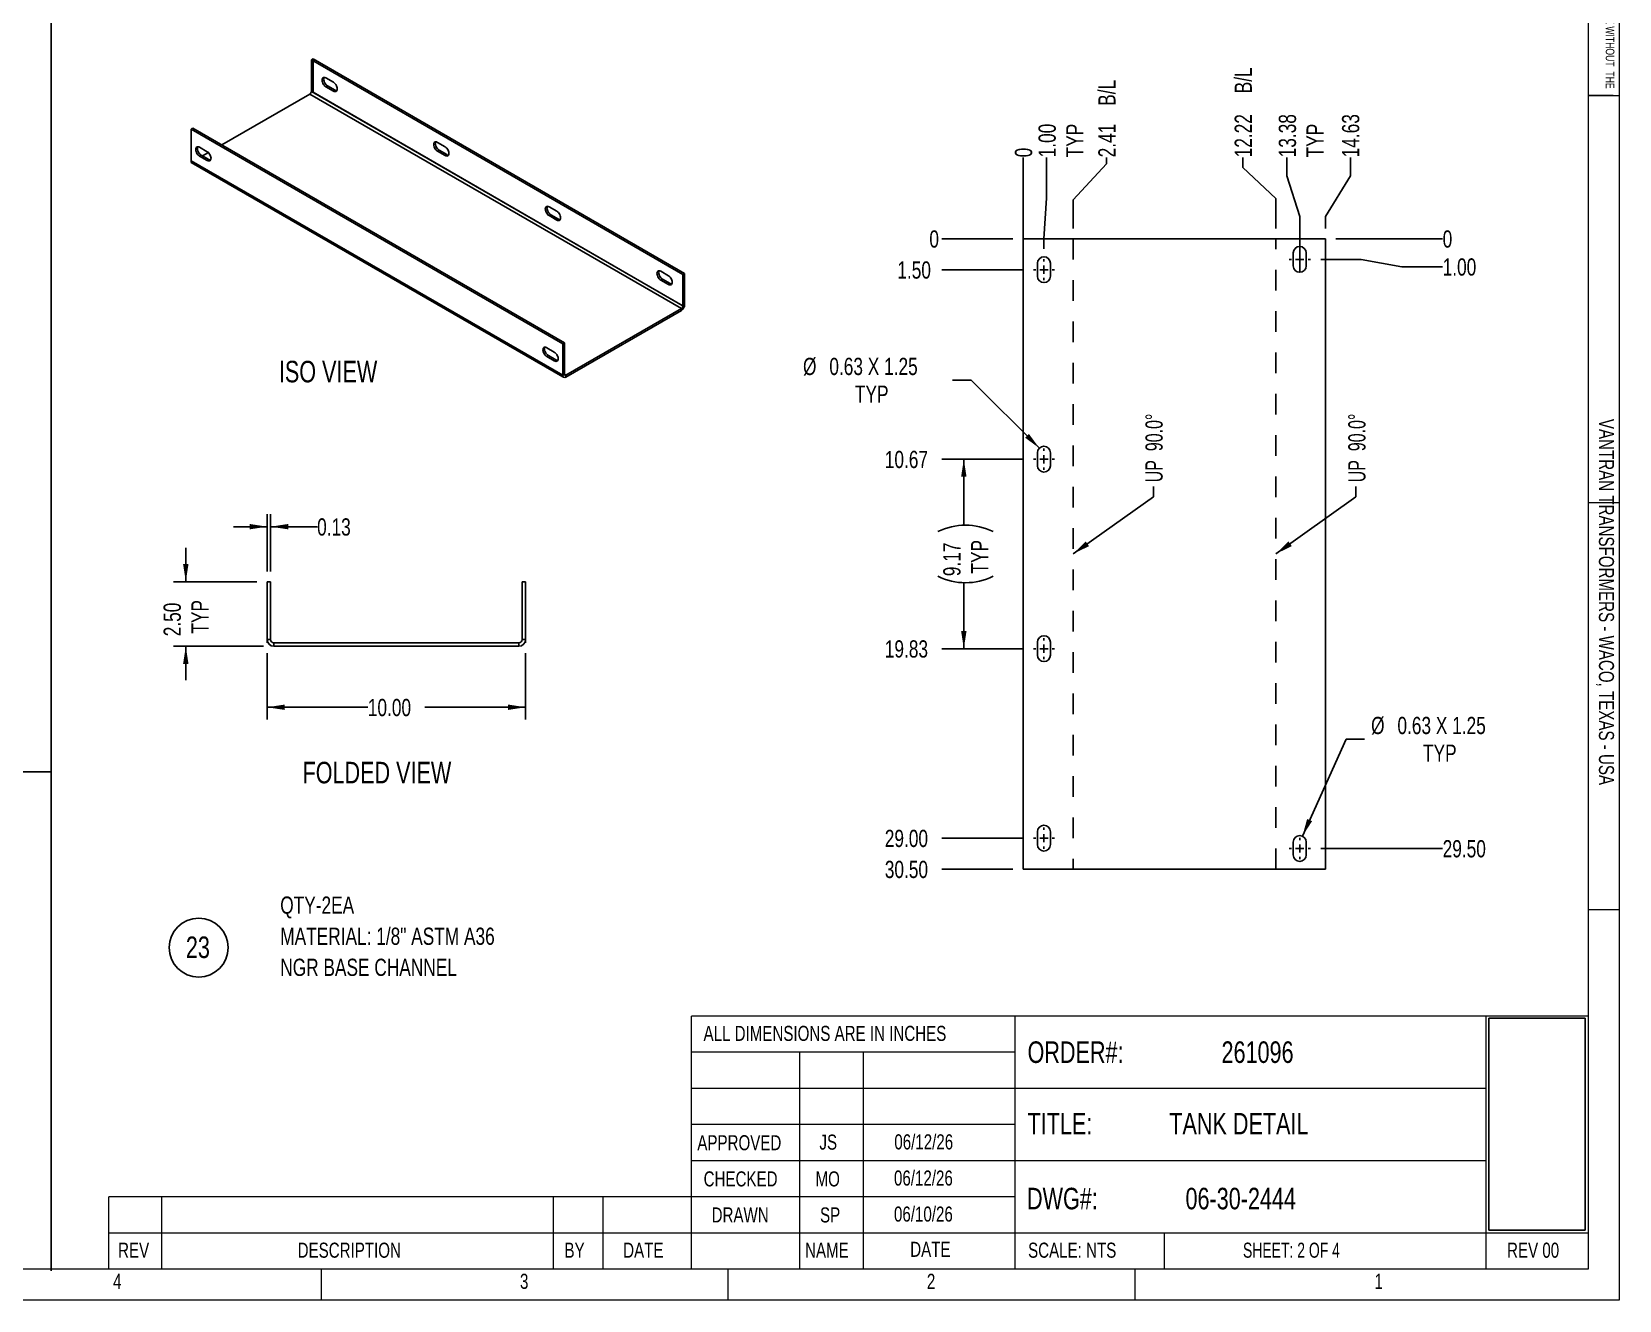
# Model space of a CAD drawing. Header units: inches. Extents: x 0 to 16.5, y 0 to 11.7.
# Drawn here: x 8.84 to 16.52, y 0.02 to 6.16 of the extents above; entities that cross this region are included whole.
import ezdxf

# ---------------------------------------------------------------- set-up
doc = ezdxf.new("R2010")
doc.units = ezdxf.units.IN
doc.header["$MEASUREMENT"] = 0
doc.linetypes.add('CENTERX2', pattern=[0.8, 0.5, -0.1, 0.1, -0.1])
doc.linetypes.add('HIDDEN', pattern=[0.075, 0.05, -0.025])
doc.layers.add('FORMAT', color=7, linetype='Continuous')
doc.styles.add('SLDTEXTSTYLE0', font='TXT', dxfattribs={"width": 0.75})
doc.styles.add('SLDTEXTSTYLE1', font='TXT', dxfattribs={"width": 0.692308})
doc.styles.add('SLDTEXTSTYLE2', font='TXT', dxfattribs={"width": 0.694444})
doc.dimstyles.new('SLDDIMSTYLE19', dxfattribs={"dimtxt": 0.084961, "dimasz": 0.084961, "dimexe": 0, "dimexo": 0.0625, "dimgap": 0.02124, "dimtad": 0, "dimlfac": 8, "dimrnd": 1e-09, "dimdsep": 46, "dimtxsty": 'SLDTEXTSTYLE0', "dimsah": 1, "dimcen": 0.09, "dimadec": 0, "dimazin": 2, "dimtfac": 1, "dimtmove": 0, "dimatfit": 0, "dimfxl": 0, "dimfrac": 2, "dimtolj": 1, "dimtzin": 12, "dimarcsym": 0})
doc.dimstyles.new('SLDDIMSTYLE20', dxfattribs={"dimtxt": 0.084961, "dimasz": 0.084961, "dimexe": 0, "dimexo": 0.0625, "dimgap": 0.02124, "dimtad": 0, "dimlfac": 8, "dimrnd": 1e-09, "dimzin": 4, "dimdsep": 46, "dimtxsty": 'SLDTEXTSTYLE0', "dimsah": 1, "dimcen": 0.09, "dimadec": 0, "dimazin": 1, "dimtfac": 1, "dimtmove": 0, "dimatfit": 0, "dimfxl": 0, "dimfrac": 2, "dimtolj": 1, "dimtzin": 12, "dimarcsym": 0})
doc.dimstyles.new('SLDDIMSTYLE21', dxfattribs={"dimtxt": 0.084961, "dimasz": 0.084961, "dimexe": 0, "dimexo": 0.0625, "dimgap": 0.02124, "dimtad": 0, "dimlfac": 8, "dimrnd": 1e-09, "dimzin": 4, "dimdsep": 46, "dimtxsty": 'SLDTEXTSTYLE0', "dimsah": 1, "dimcen": 0.09, "dimadec": 0, "dimazin": 1, "dimtfac": 1, "dimtofl": 0, "dimtmove": 0, "dimatfit": 3, "dimfxl": 0, "dimfrac": 2, "dimtolj": 1, "dimtzin": 12, "dimarcsym": 0})
doc.dimstyles.new('SLDDIMSTYLE22', dxfattribs={"dimtxt": 0.084961, "dimasz": 0.084961, "dimexe": 0, "dimexo": 0.0625, "dimgap": 0.02124, "dimtad": 0, "dimtih": 1, "dimtoh": 1, "dimdec": 0, "dimlfac": 10, "dimrnd": 1e-09, "dimdsep": 46, "dimtxsty": 'SLDTEXTSTYLE0', "dimblk1": 'NONE', "dimblk2": 'NONE', "dimsah": 1, "dimcen": 0.09, "dimadec": 0, "dimazin": 2, "dimtfac": 1, "dimtdec": 0, "dimtofl": 0, "dimtmove": 0, "dimatfit": 3, "dimldrblk": 'NONE', "dimfxl": 0, "dimfrac": 2, "dimtolj": 1, "dimtzin": 12, "dimarcsym": 0})
doc.dimstyles.new('SLDDIMSTYLE23', dxfattribs={"dimtxt": 0.084961, "dimasz": 0.084961, "dimexe": 0, "dimexo": 0.0625, "dimgap": 0.02124, "dimtad": 0, "dimtih": 1, "dimtoh": 1, "dimlfac": 10, "dimrnd": 1e-09, "dimzin": 4, "dimdsep": 46, "dimtxsty": 'SLDTEXTSTYLE0', "dimblk1": 'NONE', "dimblk2": 'NONE', "dimsah": 1, "dimcen": 0.09, "dimadec": 0, "dimazin": 1, "dimtfac": 1, "dimtofl": 0, "dimtmove": 0, "dimatfit": 3, "dimldrblk": 'NONE', "dimfxl": 0, "dimfrac": 2, "dimtolj": 1, "dimtzin": 12, "dimarcsym": 0})
doc.dimstyles.new('SLDDIMSTYLE24', dxfattribs={"dimtxt": 0.084961, "dimasz": 0.084961, "dimexe": 0, "dimexo": 0.0625, "dimgap": 0.02124, "dimtad": 0, "dimtih": 1, "dimtoh": 1, "dimlfac": 10, "dimrnd": 1e-09, "dimzin": 12, "dimdsep": 46, "dimtxsty": 'SLDTEXTSTYLE0', "dimblk1": 'NONE', "dimblk2": 'NONE', "dimsah": 1, "dimcen": 0.09, "dimadec": 0, "dimazin": 3, "dimtfac": 1, "dimtofl": 0, "dimtmove": 0, "dimatfit": 3, "dimldrblk": 'NONE', "dimfxl": 0, "dimfrac": 2, "dimtolj": 1, "dimtzin": 12, "dimarcsym": 0})
doc.dimstyles.new('SLDDIMSTYLE25', dxfattribs={"dimtxt": 0.084961, "dimasz": 0.084961, "dimexe": 0, "dimexo": 0.0625, "dimgap": 0.02124, "dimtad": 0, "dimtih": 1, "dimtoh": 1, "dimlfac": 10, "dimrnd": 1e-09, "dimzin": 12, "dimdsep": 46, "dimtxsty": 'SLDTEXTSTYLE0', "dimsah": 1, "dimcen": 0, "dimadec": 0, "dimazin": 3, "dimtfac": 1, "dimtofl": 0, "dimtmove": 0, "dimatfit": 3, "dimfxl": 0, "dimfrac": 2, "dimtolj": 1, "dimtzin": 12, "dimarcsym": 0})
doc.dimstyles.new('SLDDIMSTYLE26', dxfattribs={"dimtxt": 0.084961, "dimasz": 0.084961, "dimexe": 0, "dimexo": 0.0625, "dimgap": 0.02124, "dimtad": 0, "dimlfac": 10, "dimrnd": 1e-09, "dimzin": 12, "dimdsep": 46, "dimtxsty": 'SLDTEXTSTYLE0', "dimsah": 1, "dimcen": 0.09, "dimadec": 0, "dimazin": 3, "dimtfac": 1, "dimtofl": 0, "dimtmove": 0, "dimatfit": 3, "dimfxl": 0, "dimfrac": 2, "dimtolj": 1, "dimtzin": 12, "dimarcsym": 0})
doc.dimstyles.new('SLDDIMSTYLE6', dxfattribs={"dimtxt": 0.18, "dimasz": 0.084961, "dimexe": 0, "dimexo": 0.0625, "dimgap": 0, "dimtad": 0, "dimtih": 1, "dimtoh": 1, "dimdec": 0, "dimrnd": 1e-09, "dimzin": 0, "dimdsep": 46, "dimtxsty": 'Standard', "dimsah": 1, "dimcen": 0.09, "dimadec": 0, "dimazin": 0, "dimtfac": 0.084961, "dimtdec": 0, "dimtofl": 0, "dimtmove": 0, "dimatfit": 3, "dimfxl": 0, "dimfrac": 2, "dimtolj": 1, "dimtzin": 0, "dimarcsym": 0})
picture_1 = doc.add_image_def('image1.bmp', size_in_pixel=(535, 215))

# ---------------------------------------------------------------- blocks, each defined once
blk = doc.blocks.new('SW_NOTE_0_1')
at = {"layer": 'FORMAT', "color": 0, "attachment_point": 1, "style": 'SLDTEXTSTYLE0'}
for s, insert, char_height in [('QTY-2EA', (0, 0.1074), 0.08333), ('MATERIAL: 1/8" ASTM A36', (0, -0.0431), 0.083333), ('NGR BASE CHANNEL', (0, -0.1935), 0.083333)]:
    blk.add_mtext(s, dxfattribs=dict(at, insert=insert, char_height=char_height))
blk = doc.blocks.new('SW_NOTE_0_2')
at = {"color": 0, "linetype": 'Continuous', "lineweight": 0, "attachment_point": 1, "rotation": 270, "style": 'SLDTEXTSTYLE0'}
for s, insert, char_height in [('WRITTEN PERMISSION OF VANTRAN INDUSTRIES INC.  IS PROHIBITED.', (-0.0018, 0), 0.041667), ('THE INFORMATION CONTAINED IN THIS DRAWING IS THE SOLE PROPERTY OF VANTRAN INDUSTRIES INC. ANY REPRODUCTION IN PART OR AS A WHOLE WITHOUT  THE', (0.0537, 0), 0.0416667)]:
    blk.add_mtext(s, dxfattribs=dict(at, insert=insert, char_height=char_height))
blk = doc.blocks.new('Drawing View107')
at = {"color": 7, "linetype": 'Continuous', "lineweight": 25}
for p, q in [((-1.2176, 0.3125), (-1.2008, 0.3125)), ((-1.2176, 0.3125), (-1.2176, 0.0324)), ((-1.2008, 0.3125), (-1.2008, 0.0324)), ((0.0324, 0.3125), (0.0156, 0.3125)), ((0.0156, 0.0324), (0.0156, 0.3125)), ((0.0324, 0.0324), (0.0324, 0.3125)), ((-1.2008, 0.0324), (-1.2176, 0.0324)), ((-1.1851, 0.0168), (-1.1851, 0)), ((-1.1851, 0.0168), (0, 0.0168)), ((-1.1851, 0), (0, 0)), ((0, 0.0168), (0, 0)), ((0.0156, 0.0324), (0.0324, 0.0324))]:
    blk.add_line(p, q, dxfattribs=at)
for centre, radius, start, end in [((-1.1851, 0.0324), 0.0324, 180, 270), ((-1.1851, 0.0324), 0.0156, 180, 270), ((0, 0.0324), 0.0324, 270, 0), ((0, 0.0324), 0.0156, 270, 0)]:
    blk.add_arc(centre, radius, start, end, dxfattribs=at)
blk = doc.blocks.new('_D_63')
at = {"layer": 'FORMAT'}
for p, q in [((9.582, 3.4951), (9.582, 3.6585)), ((9.9257, 3.4951), (9.522, 3.4951)), ((9.9581, 3.1826), (9.522, 3.1826)), ((9.582, 3.1826), (9.582, 3.0192))]:
    blk.add_line(p, q, dxfattribs=at)
for points in [[(9.582, 3.4951), (9.595, 3.58), (9.5689, 3.58)], [(9.582, 3.1826), (9.5689, 3.0976), (9.595, 3.0976)]]:
    blk.add_solid(points, dxfattribs=at)
at = {"layer": 'FORMAT', "char_height": 0.08333, "attachment_point": 1, "rotation": 90, "style": 'SLDTEXTSTYLE0'}
for s, insert in [('2.50', (9.4745, 3.231)), ('TYP', (9.6086, 3.2438))]:
    blk.add_mtext(s, dxfattribs=dict(at, insert=insert))
blk = doc.blocks.new('_D_64')
at = {"layer": 'FORMAT'}
for p, q in [((9.9757, 3.1494), (9.9757, 2.8276)), ((11.2257, 3.1494), (11.2257, 2.8276)), ((9.9757, 2.8876), (10.4626, 2.8876)), ((11.2257, 2.8876), (10.7388, 2.8876))]:
    blk.add_line(p, q, dxfattribs=at)
for points in [[(9.9757, 2.8876), (10.0606, 2.8746), (10.0606, 2.9007)], [(11.2257, 2.8876), (11.1407, 2.9007), (11.1407, 2.8746)]]:
    blk.add_solid(points, dxfattribs=at)
at = {"layer": 'FORMAT', "insert": (10.4626, 2.928), "char_height": 0.08333, "attachment_point": 1, "style": 'SLDTEXTSTYLE0'}
blk.add_mtext('10.00', dxfattribs=at)
blk = doc.blocks.new('_D_65')
at = {"layer": 'FORMAT'}
for p, q in [((9.9757, 3.5451), (9.9757, 3.8212)), ((9.9925, 3.5451), (9.9925, 3.8212)), ((9.9757, 3.7612), (9.8123, 3.7612)), ((9.9925, 3.7612), (10.2173, 3.7612))]:
    blk.add_line(p, q, dxfattribs=at)
for points in [[(9.9757, 3.7612), (9.8907, 3.7743), (9.8907, 3.7482)], [(9.9925, 3.7612), (10.0774, 3.7482), (10.0774, 3.7743)]]:
    blk.add_solid(points, dxfattribs=at)
at = {"layer": 'FORMAT', "insert": (10.2173, 3.8016), "char_height": 0.08333, "attachment_point": 1, "style": 'SLDTEXTSTYLE0'}
blk.add_mtext('0.13', dxfattribs=at)
blk = doc.blocks.new('SW_NOTE_0_8')
at = {"layer": 'FORMAT', "color": 0}
blk.add_circle((0.0758, 0.0808), 0.1426, dxfattribs=at)
at = {"layer": 'FORMAT', "color": 0, "insert": (0.0716, 0.1343), "char_height": 0.10417, "attachment_point": 2, "style": 'SLDTEXTSTYLE0'}
blk.add_mtext('23', dxfattribs=at)
blk = doc.blocks.new('Drawing View109')
at = {"color": 7, "linetype": 'Continuous', "lineweight": 25}
for p, q in [((-1.3063, 0.0687), (-1.3063, -2.9813)), ((0.1563, 0.0687), (-1.3063, 0.0687)), ((0, -0.0625), (0, 0)), ((0.0625, 0), (0.0625, -0.0625)), ((0.1563, -2.9813), (0.1563, 0.0687)), ((-1.2375, -0.05), (-1.2375, -0.1125)), ((-1.175, -0.1125), (-1.175, -0.05)), ((-1.2375, -0.9667), (-1.2375, -1.0292)), ((-1.175, -1.0292), (-1.175, -0.9667)), ((-1.2375, -1.8833), (-1.2375, -1.9458)), ((-1.175, -1.9458), (-1.175, -1.8833)), ((-1.2375, -2.8), (-1.2375, -2.8625)), ((-1.175, -2.8625), (-1.175, -2.8)), ((0, -2.9125), (0, -2.85)), ((0.0625, -2.85), (0.0625, -2.9125)), ((-1.3063, -2.9813), (0.1563, -2.9813))]:
    blk.add_line(p, q, dxfattribs=at)
for centre, start, end in [((0.0313, 0), 0, 180), ((-1.2063, -0.05), 0, 180), ((0.0313, -0.0625), 180, 0), ((-1.2063, -0.1125), 180, 360), ((-1.2063, -0.9667), 0, 180), ((-1.2063, -1.0292), 180, 0), ((-1.2063, -1.8833), 0, 180), ((-1.2063, -1.9458), 180, 0), ((-1.2063, -2.8), 0, 180), ((0.0313, -2.85), 0, 180), ((-1.2063, -2.8625), 180, 0), ((0.0313, -2.9125), 180, 0)]:
    blk.add_arc(centre, 0.0313, start, end, dxfattribs=at)
blk = doc.blocks.new('_D_66')
at = {"layer": 'FORMAT'}
blk.add_line((13.5835, 5.1544), (13.2398, 5.1544), dxfattribs=at)
at = {"layer": 'FORMAT', "insert": (13.1792, 5.1947), "char_height": 0.0833, "attachment_point": 1, "style": 'SLDTEXTSTYLE0'}
blk.add_mtext('0', dxfattribs=at)
blk = doc.blocks.new('_None')
blk = doc.blocks.new('_D_67')
at = {"layer": 'FORMAT'}
blk.add_line((13.6323, 5.0044), (13.2398, 5.0044), dxfattribs=at)
at = {"layer": 'FORMAT', "insert": (13.0242, 5.0447), "char_height": 0.08333, "attachment_point": 1, "style": 'SLDTEXTSTYLE0'}
blk.add_mtext('1.50', dxfattribs=at)
blk = doc.blocks.new('_D_68')
at = {"layer": 'FORMAT'}
blk.add_line((13.6323, 4.0877), (13.2398, 4.0877), dxfattribs=at)
at = {"layer": 'FORMAT', "insert": (12.9636, 4.1281), "char_height": 0.08333, "attachment_point": 1, "style": 'SLDTEXTSTYLE0'}
blk.add_mtext('10.67', dxfattribs=at)
blk = doc.blocks.new('_D_69')
at = {"layer": 'FORMAT'}
blk.add_line((13.6323, 3.171), (13.2398, 3.171), dxfattribs=at)
at = {"layer": 'FORMAT', "insert": (12.9636, 3.2114), "char_height": 0.08333, "attachment_point": 1, "style": 'SLDTEXTSTYLE0'}
blk.add_mtext('19.83', dxfattribs=at)
blk = doc.blocks.new('_D_70')
at = {"layer": 'FORMAT'}
blk.add_line((13.6323, 2.2544), (13.2398, 2.2544), dxfattribs=at)
at = {"layer": 'FORMAT', "insert": (12.9636, 2.2947), "char_height": 0.08333, "attachment_point": 1, "style": 'SLDTEXTSTYLE0'}
blk.add_mtext('29.00', dxfattribs=at)
blk = doc.blocks.new('_D_71')
at = {"layer": 'FORMAT'}
blk.add_line((13.5835, 2.1044), (13.2398, 2.1044), dxfattribs=at)
at = {"layer": 'FORMAT', "insert": (12.9636, 2.1447), "char_height": 0.08333, "attachment_point": 1, "style": 'SLDTEXTSTYLE0'}
blk.add_mtext('30.50', dxfattribs=at)
blk = doc.blocks.new('_D_72')
at = {"layer": 'FORMAT'}
for q in [(13.6335, 5.5481), (13.6335, 5.1544)]:
    blk.add_line((13.6335, 5.3512), q, dxfattribs=at)
at = {"layer": 'FORMAT', "insert": (13.5931, 5.5481), "char_height": 0.0833, "attachment_point": 1, "rotation": 90, "style": 'SLDTEXTSTYLE0'}
blk.add_mtext('0', dxfattribs=at)
blk = doc.blocks.new('_D_73')
at = {"layer": 'FORMAT'}
for p, q in [((13.7456, 5.3512), (13.7456, 5.5481)), ((13.7456, 5.3512), (13.7335, 5.1544)), ((13.7335, 5.1544), (13.7335, 5.1056))]:
    blk.add_line(p, q, dxfattribs=at)
at = {"layer": 'FORMAT', "char_height": 0.08333, "attachment_point": 1, "rotation": 90, "style": 'SLDTEXTSTYLE0'}
for s, insert in [('1.00', (13.7072, 5.5481)), ('TYP', (13.8413, 5.5481))]:
    blk.add_mtext(s, dxfattribs=dict(at, insert=insert))
blk = doc.blocks.new('_D_74')
at = {"layer": 'FORMAT'}
for p, q in [((14.0368, 5.5166), (14.0368, 5.5481)), ((14.0368, 5.5166), (13.8741, 5.3431)), ((13.8741, 5.3431), (13.8741, 5.2044))]:
    blk.add_line(p, q, dxfattribs=at)
at = {"layer": 'FORMAT', "char_height": 0.08333, "attachment_point": 1, "rotation": 90, "style": 'SLDTEXTSTYLE0'}
for s, insert in [('B/L', (13.9965, 5.7975)), ('2.41', (13.9965, 5.5481))]:
    blk.add_mtext(s, dxfattribs=dict(at, insert=insert))
blk = doc.blocks.new('_D_75')
at = {"layer": 'FORMAT'}
for p, q in [((14.6964, 5.4993), (14.6964, 5.5481)), ((14.6964, 5.4993), (14.8554, 5.3492)), ((14.8554, 5.3492), (14.8554, 5.2044))]:
    blk.add_line(p, q, dxfattribs=at)
at = {"layer": 'FORMAT', "char_height": 0.08333, "attachment_point": 1, "rotation": 90, "style": 'SLDTEXTSTYLE0'}
for s, insert in [('B/L', (14.6561, 5.8581)), ('12.22', (14.6561, 5.5481))]:
    blk.add_mtext(s, dxfattribs=dict(at, insert=insert))
blk = doc.blocks.new('_D_76')
at = {"layer": 'FORMAT'}
for p, q in [((14.9079, 5.4594), (14.9079, 5.5481)), ((14.9079, 5.4594), (14.971, 5.2626)), ((14.971, 5.2626), (14.971, 4.9948))]:
    blk.add_line(p, q, dxfattribs=at)
at = {"layer": 'FORMAT', "char_height": 0.08333, "attachment_point": 1, "rotation": 90, "style": 'SLDTEXTSTYLE0'}
for s, insert in [('13.38', (14.8696, 5.5481)), ('TYP', (15.0037, 5.5481))]:
    blk.add_mtext(s, dxfattribs=dict(at, insert=insert))
blk = doc.blocks.new('_D_77')
at = {"layer": 'FORMAT'}
for p, q in [((15.2159, 5.4594), (15.2159, 5.5481)), ((15.2159, 5.4594), (15.096, 5.2626)), ((15.096, 5.2626), (15.096, 5.2044))]:
    blk.add_line(p, q, dxfattribs=at)
at = {"layer": 'FORMAT', "insert": (15.1756, 5.5481), "char_height": 0.08333, "attachment_point": 1, "rotation": 90, "style": 'SLDTEXTSTYLE0'}
blk.add_mtext('14.63', dxfattribs=at)
blk = doc.blocks.new('_D_78')
at = {"layer": 'FORMAT'}
for p, q in [((15.2687, 5.1544), (15.146, 5.1544)), ((15.4656, 5.1544), (15.2687, 5.1544)), ((15.4656, 5.1544), (15.6624, 5.1544))]:
    blk.add_line(p, q, dxfattribs=at)
at = {"layer": 'FORMAT', "insert": (15.6624, 5.1947), "char_height": 0.0833, "attachment_point": 1, "style": 'SLDTEXTSTYLE0'}
blk.add_mtext('0', dxfattribs=at)
blk = doc.blocks.new('_D_79')
at = {"layer": 'FORMAT'}
for p, q in [((15.2687, 5.0544), (15.0723, 5.0544)), ((15.4656, 5.0189), (15.2687, 5.0544)), ((15.4656, 5.0189), (15.6624, 5.0189))]:
    blk.add_line(p, q, dxfattribs=at)
at = {"layer": 'FORMAT', "insert": (15.6624, 5.0593), "char_height": 0.08333, "attachment_point": 1, "style": 'SLDTEXTSTYLE0'}
blk.add_mtext('1.00', dxfattribs=at)
blk = doc.blocks.new('_D_80')
at = {"layer": 'FORMAT'}
blk.add_line((15.0723, 2.2044), (15.6624, 2.2044), dxfattribs=at)
at = {"layer": 'FORMAT', "insert": (15.6624, 2.2447), "char_height": 0.08333, "attachment_point": 1, "style": 'SLDTEXTSTYLE0'}
blk.add_mtext('29.50', dxfattribs=at)
blk = doc.blocks.new('_D_81')
at = {"layer": 'FORMAT'}
for p, q in [((13.3816, 4.4708), (13.2916, 4.4708)), ((13.7114, 4.141), (13.3816, 4.4708))]:
    blk.add_line(p, q, dxfattribs=at)
blk.add_solid([(13.7114, 4.141), (13.6606, 4.2104), (13.6421, 4.1919)], dxfattribs=at)
at = {"layer": 'FORMAT', "attachment_point": 1, "style": 'SLDTEXTSTYLE0'}
for s, insert, char_height in [('%%c', (12.5679, 4.5782), 0.08333), ('0.63 X 1.25', (12.6953, 4.5782), 0.083333), ('TYP', (12.8191, 4.4441), 0.08333)]:
    blk.add_mtext(s, dxfattribs=dict(at, insert=insert, char_height=char_height))
blk = doc.blocks.new('_D_82')
at = {"layer": 'FORMAT'}
for p, q in [((14.9838, 2.2641), (15.1949, 2.7337)), ((15.1949, 2.7337), (15.2849, 2.7337))]:
    blk.add_line(p, q, dxfattribs=at)
blk.add_solid([(14.9838, 2.2641), (15.0306, 2.3362), (15.0067, 2.347)], dxfattribs=at)
at = {"layer": 'FORMAT', "attachment_point": 1, "style": 'SLDTEXTSTYLE0'}
for s, insert, char_height in [('%%c', (15.3162, 2.8411), 0.08333), ('0.63 X 1.25', (15.4436, 2.8411), 0.083333), ('TYP', (15.5674, 2.707), 0.08333)]:
    blk.add_mtext(s, dxfattribs=dict(at, insert=insert, char_height=char_height))
blk = doc.blocks.new('_D_83')
at = {"layer": 'FORMAT'}
for p, q in [((13.6323, 4.0877), (13.2859, 4.0877)), ((13.3459, 4.0877), (13.3459, 3.7688)), ((13.3459, 3.171), (13.3459, 3.4899)), ((13.6323, 3.171), (13.2859, 3.171))]:
    blk.add_line(p, q, dxfattribs=at)
for centre, start, end in [((13.354, 3.4689), 63.43495, 116.56505), ((13.354, 3.7898), 243.43495, 296.56505)]:
    blk.add_arc(centre, 0.2999, start, end, dxfattribs=at)
for points in [[(13.3459, 4.0877), (13.3328, 4.0027), (13.359, 4.0027)], [(13.3459, 3.171), (13.359, 3.256), (13.3328, 3.256)]]:
    blk.add_solid(points, dxfattribs=at)
at = {"layer": 'FORMAT', "char_height": 0.08333, "attachment_point": 1, "rotation": 90, "style": 'SLDTEXTSTYLE0'}
for s, insert in [('TYP', (13.3807, 3.5343)), ('9.17', (13.2465, 3.5216))]:
    blk.add_mtext(s, dxfattribs=dict(at, insert=insert))
blk = doc.blocks.new('SW_CENTERMARKSYMBOL_28')
at = {"layer": 'FORMAT', "color": 0, "linetype": 'CENTERX2'}
for p, q in [((-0.04, 0), (-0.05125, 0)), ((0, 0), (-0.02, 0)), ((0, 0.04), (0, 0.05125)), ((0, 0), (0, 0.02)), ((0, 0), (0, -0.02)), ((0, 0), (0.02, 0)), ((0.04, 0), (0.05125, 0)), ((0, -0.04), (0, -0.05125))]:
    blk.add_line(p, q, dxfattribs=at)
blk = doc.blocks.new('SW_CENTERMARKSYMBOL_29')
at = {"layer": 'FORMAT', "color": 0, "linetype": 'CENTERX2'}
for p, q in [((-0.04, 0), (-0.05125, 0)), ((0, 0), (-0.02, 0)), ((0, 0.04), (0, 0.05125)), ((0, 0), (0, 0.02)), ((0, 0), (0, -0.02)), ((0, 0), (0.02, 0)), ((0.04, 0), (0.05125, 0)), ((0, -0.04), (0, -0.05125))]:
    blk.add_line(p, q, dxfattribs=at)
blk = doc.blocks.new('SW_CENTERMARKSYMBOL_30')
at = {"layer": 'FORMAT', "color": 0, "linetype": 'CENTERX2'}
for p, q in [((-0.04, 0), (-0.05125, 0)), ((0, 0), (-0.02, 0)), ((0, 0.04), (0, 0.05125)), ((0, 0), (0, 0.02)), ((0, 0), (0, -0.02)), ((0, 0), (0.02, 0)), ((0.04, 0), (0.05125, 0)), ((0, -0.04), (0, -0.05125))]:
    blk.add_line(p, q, dxfattribs=at)
blk = doc.blocks.new('SW_CENTERMARKSYMBOL_31')
at = {"layer": 'FORMAT', "color": 0, "linetype": 'CENTERX2'}
for p, q in [((-0.04, 0), (-0.05125, 0)), ((0, 0), (-0.02, 0)), ((0, 0.04), (0, 0.05125)), ((0, 0), (0, 0.02)), ((0, 0), (0, -0.02)), ((0, 0), (0.02, 0)), ((0.04, 0), (0.05125, 0)), ((0, -0.04), (0, -0.05125))]:
    blk.add_line(p, q, dxfattribs=at)
blk = doc.blocks.new('SW_CENTERMARKSYMBOL_32')
at = {"layer": 'FORMAT', "color": 0, "linetype": 'CENTERX2'}
for p, q in [((-0.04, 0), (-0.05125, 0)), ((0, 0), (-0.02, 0)), ((0, 0.04), (0, 0.05125)), ((0, 0), (0, 0.02)), ((0, 0), (0, -0.02)), ((0, 0), (0.02, 0)), ((0.04, 0), (0.05125, 0)), ((0, -0.04), (0, -0.05125))]:
    blk.add_line(p, q, dxfattribs=at)
blk = doc.blocks.new('SW_CENTERMARKSYMBOL_33')
at = {"layer": 'FORMAT', "color": 0, "linetype": 'CENTERX2'}
for p, q in [((-0.04, 0), (-0.05125, 0)), ((0, 0), (-0.02, 0)), ((0, 0.04), (0, 0.05125)), ((0, 0), (0, 0.02)), ((0, 0), (0, -0.02)), ((0, 0), (0.02, 0)), ((0.04, 0), (0.05125, 0)), ((0, -0.04), (0, -0.05125))]:
    blk.add_line(p, q, dxfattribs=at)
blk = doc.blocks.new('Drawing View110')
at = {"color": 7, "linetype": 'Continuous', "lineweight": 25}
for p, q in [((0.5848, 0.5025), (0.5769, 0.498)), ((2.3741, -0.5396), (0.5769, 0.498)), ((0.5769, 0.498), (0.5769, 0.3455)), ((2.382, -0.535), (0.5848, 0.5025)), ((0.6837, 0.3895), (0.6468, 0.4108)), ((0.5695, 0.3327), (0.1429, 0.0865)), ((0.5695, 0.3327), (2.3667, -0.7048)), ((2.3741, -0.692), (0.5769, 0.3455)), ((0.6468, 0.3682), (0.6548, 0.3728)), ((0.6468, 0.3682), (0.6837, 0.347)), ((0.6916, 0.3516), (0.6548, 0.3728)), ((0.6837, 0.347), (0.6916, 0.3516)), ((-0.0045, 0.1624), (0.0034, 0.1669)), ((-0.0045, 0.1624), (1.7928, -0.8752)), ((-0.0045, 0.0099), (-0.0045, 0.1624)), ((0.0034, 0.1669), (1.8007, -0.8706)), ((1.2238, 0.0777), (1.187, 0.099)), ((-0.0045, 0.0099), (1.7928, -1.0276)), ((0, 0), (1.7972, -1.0375)), ((0.0729, 0.0539), (0.036, 0.0752)), ((0.044, 0.0372), (0.036, 0.0326)), ((0.036, 0.0326), (0.0729, 0.0114)), ((0.044, 0.0372), (0.0808, 0.016)), ((0.0787, 0.0494), (0.0508, 0.0333)), ((0.0808, 0.016), (0.0729, 0.0114)), ((1.187, 0.0564), (1.1949, 0.061)), ((1.187, 0.0564), (1.2238, 0.0352)), ((1.2317, 0.0397), (1.1949, 0.061)), ((1.2238, 0.0352), (1.2317, 0.0397)), ((1.764, -0.2341), (1.7271, -0.2129)), ((1.7271, -0.2554), (1.7351, -0.2508)), ((1.7271, -0.2554), (1.764, -0.2767)), ((1.7719, -0.2721), (1.7351, -0.2508)), ((1.764, -0.2767), (1.7719, -0.2721)), ((2.3041, -0.546), (2.2673, -0.5247)), ((2.382, -0.535), (2.3741, -0.5396)), ((2.382, -0.6874), (2.382, -0.535)), ((2.2673, -0.5672), (2.2752, -0.5626)), ((2.2673, -0.5672), (2.3041, -0.5885)), ((2.312, -0.5839), (2.2752, -0.5626)), ((2.3041, -0.5885), (2.312, -0.5839)), ((2.3741, -0.692), (2.3741, -0.5396)), ((2.3741, -0.692), (2.382, -0.6874)), ((1.808, -1.0273), (2.3667, -0.7048)), ((1.808, -1.0364), (2.3667, -0.7139)), ((2.3667, -0.7048), (2.3667, -0.7139)), ((1.7522, -0.9156), (1.7154, -0.8943)), ((1.7928, -0.8752), (1.8007, -0.8706)), ((1.7928, -0.8752), (1.7928, -1.0276)), ((1.8007, -0.8706), (1.8007, -1.023)), ((1.7233, -0.9323), (1.7154, -0.9368)), ((1.7154, -0.9368), (1.7522, -0.9581)), ((1.7233, -0.9323), (1.7602, -0.9535)), ((1.7602, -0.9535), (1.7522, -0.9581)), ((1.8007, -1.023), (1.7928, -1.0276)), ((1.808, -1.0273), (1.8007, -1.023)), ((1.808, -1.0273), (1.808, -1.0364))]:
    blk.add_line(p, q, dxfattribs=at)
at = {"color": 7, "linetype": 'Continuous', "lineweight": 25, "flags": 128}
for points in [[(0.6468, 0.4108), (0.6427, 0.4126), (0.6388, 0.4133), (0.6353, 0.4128), (0.6324, 0.4111), (0.6302, 0.4083), (0.6289, 0.4046), (0.6284, 0.4001), (0.6289, 0.3951), (0.6302, 0.3899), (0.6324, 0.3846), (0.6353, 0.3795), (0.6388, 0.375), (0.6427, 0.3711), (0.6468, 0.3682)], [(0.6548, 0.3728), (0.6507, 0.3757), (0.6468, 0.3795), (0.6433, 0.3841), (0.6404, 0.3891), (0.6382, 0.3944), (0.6368, 0.3997), (0.6363, 0.4047), (0.6368, 0.4092), (0.6382, 0.4129), (0.6384, 0.4133)], [(0.6837, 0.347), (0.6878, 0.3452), (0.6916, 0.3445), (0.6951, 0.345), (0.6981, 0.3467), (0.7002, 0.3494), (0.7016, 0.3532), (0.7021, 0.3576), (0.7016, 0.3626), (0.7002, 0.3679), (0.6981, 0.3732), (0.6951, 0.3782), (0.6916, 0.3828), (0.6878, 0.3866), (0.6837, 0.3895)], [(0.036, 0.0752), (0.0319, 0.077), (0.028, 0.0777), (0.0246, 0.0772), (0.0216, 0.0755), (0.0194, 0.0727), (0.0181, 0.069), (0.0176, 0.0645), (0.0181, 0.0595), (0.0194, 0.0543), (0.0216, 0.049), (0.0246, 0.0439), (0.028, 0.0394), (0.0319, 0.0355), (0.036, 0.0326)], [(0.0276, 0.0777), (0.0274, 0.0773), (0.026, 0.0736), (0.0255, 0.0691), (0.026, 0.0641), (0.0274, 0.0588), (0.0296, 0.0535), (0.0325, 0.0485), (0.036, 0.0439), (0.0399, 0.0401), (0.044, 0.0372)], [(1.187, 0.099), (1.1829, 0.1008), (1.179, 0.1015), (1.1755, 0.1009), (1.1726, 0.0993), (1.1704, 0.0965), (1.169, 0.0928), (1.1686, 0.0883), (1.169, 0.0833), (1.1704, 0.078), (1.1726, 0.0727), (1.1755, 0.0677), (1.179, 0.0631), (1.1829, 0.0593), (1.187, 0.0564)], [(1.1949, 0.061), (1.1908, 0.0639), (1.1869, 0.0677), (1.1834, 0.0723), (1.1805, 0.0773), (1.1783, 0.0826), (1.1769, 0.0879), (1.1765, 0.0929), (1.1769, 0.0974), (1.1783, 0.1011), (1.1785, 0.1015)], [(1.2238, 0.0352), (1.2279, 0.0333), (1.2318, 0.0327), (1.2353, 0.0332), (1.2382, 0.0349), (1.2404, 0.0376), (1.2418, 0.0413), (1.2422, 0.0458), (1.2418, 0.0508), (1.2404, 0.0561), (1.2382, 0.0614), (1.2353, 0.0664), (1.2318, 0.071), (1.2279, 0.0748), (1.2238, 0.0777)], [(0.0729, 0.0114), (0.077, 0.0096), (0.0808, 0.0089), (0.0843, 0.0094), (0.0873, 0.0111), (0.0895, 0.0138), (0.0908, 0.0176), (0.0913, 0.022), (0.0908, 0.027), (0.0895, 0.0323), (0.0873, 0.0376), (0.0843, 0.0426), (0.0808, 0.0472), (0.077, 0.051), (0.0729, 0.0539)], [(1.7271, -0.2129), (1.723, -0.211), (1.7191, -0.2104), (1.7156, -0.2109), (1.7127, -0.2126), (1.7105, -0.2153), (1.7092, -0.219), (1.7087, -0.2235), (1.7092, -0.2285), (1.7105, -0.2338), (1.7127, -0.2391), (1.7156, -0.2441), (1.7191, -0.2487), (1.723, -0.2525), (1.7271, -0.2554)], [(1.7351, -0.2508), (1.731, -0.2479), (1.7271, -0.2441), (1.7236, -0.2396), (1.7207, -0.2345), (1.7185, -0.2292), (1.7171, -0.2239), (1.7166, -0.2189), (1.7171, -0.2145), (1.7185, -0.2108), (1.7187, -0.2104)], [(1.764, -0.2767), (1.7681, -0.2785), (1.7719, -0.2792), (1.7754, -0.2786), (1.7784, -0.277), (1.7805, -0.2742), (1.7819, -0.2705), (1.7824, -0.266), (1.7819, -0.261), (1.7805, -0.2557), (1.7784, -0.2504), (1.7754, -0.2454), (1.7719, -0.2408), (1.7681, -0.237), (1.764, -0.2341)], [(2.2673, -0.5247), (2.2632, -0.5229), (2.2593, -0.5222), (2.2558, -0.5227), (2.2529, -0.5244), (2.2507, -0.5272), (2.2493, -0.5309), (2.2489, -0.5353), (2.2493, -0.5403), (2.2507, -0.5456), (2.2529, -0.5509), (2.2558, -0.556), (2.2593, -0.5605), (2.2632, -0.5643), (2.2673, -0.5672)], [(2.2752, -0.5626), (2.2711, -0.5597), (2.2672, -0.5559), (2.2637, -0.5514), (2.2608, -0.5463), (2.2586, -0.541), (2.2573, -0.5357), (2.2568, -0.5308), (2.2573, -0.5263), (2.2586, -0.5226), (2.2588, -0.5222)], [(2.3041, -0.5885), (2.3082, -0.5903), (2.3121, -0.591), (2.3156, -0.5905), (2.3185, -0.5888), (2.3207, -0.586), (2.3221, -0.5823), (2.3225, -0.5778), (2.3221, -0.5728), (2.3207, -0.5676), (2.3185, -0.5623), (2.3156, -0.5572), (2.3121, -0.5527), (2.3082, -0.5489), (2.3041, -0.546)], [(1.7154, -0.8943), (1.7113, -0.8925), (1.7074, -0.8918), (1.7039, -0.8923), (1.701, -0.894), (1.6988, -0.8968), (1.6975, -0.9005), (1.697, -0.9049), (1.6975, -0.9099), (1.6988, -0.9152), (1.701, -0.9205), (1.7039, -0.9256), (1.7074, -0.9301), (1.7113, -0.9339), (1.7154, -0.9368)], [(1.707, -0.8918), (1.7067, -0.8922), (1.7054, -0.8959), (1.7049, -0.9004), (1.7054, -0.9054), (1.7067, -0.9106), (1.7089, -0.9159), (1.7119, -0.921), (1.7153, -0.9255), (1.7192, -0.9294), (1.7233, -0.9323)], [(1.7522, -0.9581), (1.7563, -0.9599), (1.7602, -0.9606), (1.7637, -0.9601), (1.7666, -0.9584), (1.7688, -0.9556), (1.7702, -0.9519), (1.7707, -0.9475), (1.7702, -0.9425), (1.7688, -0.9372), (1.7666, -0.9319), (1.7637, -0.9268), (1.7602, -0.9223), (1.7563, -0.9185), (1.7522, -0.9156)]]:
    blk.add_lwpolyline(points, dxfattribs=at)
at = {"color": 7, "linetype": 'Continuous', "lineweight": 25}
for centre, radius, start, end in [((0.5609, 0.3462), 0.016, 302.60548, 357.39452), ((0.7001, 0.3648), 0.0158, 237.22703, 269.68126), ((0.0061, 0.0087), 0.0107, 173.70115, 234.98667), ((0.0893, 0.0292), 0.0158, 237.22703, 269.68126), ((1.2403, 0.053), 0.0158, 237.22703, 269.68126), ((1.7804, -0.2588), 0.0158, 237.22703, 269.68126), ((2.3206, -0.5707), 0.0158, 237.22703, 269.68126), ((2.3488, -0.6859), 0.0332, 302.60548, 357.39452), ((2.3581, -0.6913), 0.016, 302.60548, 357.39452), ((1.7687, -0.9403), 0.0158, 237.22703, 269.68126), ((1.8021, -1.0291), 0.00944, 170.78596, 309.20329), ((1.8052, -1.0238), 0.00455, 170.78596, 309.20329)]:
    blk.add_arc(centre, radius, start, end, dxfattribs=at)

msp = doc.modelspace()

# ---------------------------------------------------------------- linework, layer by layer
at = {"color": 7, "linetype": 'Continuous', "lineweight": 18}
for p, q in [((16.51673, 11.67421), (16.51673, 0.0187)), ((16.36673, 11.52421), (16.36673, 0.1687)), ((16.48677, 5.84646), (16.36669, 5.84646)), ((16.36673, 5.84646), (16.51673, 5.84646)), ((16.39173, 5.84646), (16.50173, 5.84646)), ((16.36673, 3.87795), (16.51673, 3.87795)), ((16.36673, 1.90945), (16.51673, 1.90945)), ((16.36673, 1.39352), (12.02887, 1.39352)), ((12.02887, 0.16852), (12.02887, 1.39352)), ((13.59306, 1.39352), (13.59306, 0.16852)), ((15.87165, 1.39352), (15.87165, 0.16852)), ((13.59306, 1.21852), (12.02887, 1.21852)), ((12.55304, 0.16852), (12.55304, 1.21852)), ((12.86106, 0.16852), (12.86106, 1.21852)), ((15.87165, 1.04352), (12.02887, 1.04352)), ((13.59306, 0.86852), (12.02887, 0.86852)), ((15.87165, 0.69352), (12.02887, 0.69352)), ((13.59306, 0.51852), (9.20932, 0.51852)), ((9.20932, 0.16852), (9.20932, 0.51852)), ((9.46584, 0.16852), (9.46584, 0.51852)), ((11.36071, 0.16852), (11.36071, 0.51852)), ((11.60044, 0.16852), (11.60044, 0.51852)), ((16.36673, 0.34352), (9.20932, 0.34352)), ((14.31566, 0.34352), (14.31566, 0.16852)), ((16.36673, 0.1687), (0.1687, 0.1687)), ((10.23622, 0.1687), (10.23622, 0.0187)), ((12.20472, 0.1687), (12.20472, 0.0187)), ((14.17323, 0.1687), (14.17323, 0.0187)), ((16.51673, 0.0187), (0.0187, 0.0187))]:
    msp.add_line(p, q, dxfattribs=at)
at = {"color": 7, "linetype": 'Continuous'}
for p, q in [((11.99462, 4.98653), (10.1974, 6.02404)), ((10.1974, 6.02404), (10.1974, 5.86308)), ((11.99462, 4.82556), (10.1974, 5.86308)), ((11.40537, 4.64636), (9.60814, 5.68387)), ((9.60814, 5.68387), (9.60814, 5.52291)), ((9.60814, 5.52291), (11.40537, 4.48539)), ((11.99462, 4.82556), (11.99462, 4.98653)), ((11.40537, 4.48539), (11.40537, 4.64636)), ((9.97567, 3.1994), (9.97567, 3.49509)), ((9.97567, 3.49509), (9.97567, 3.1994)), ((11.22567, 3.1994), (11.22567, 3.49509)), ((11.22567, 3.49509), (11.22567, 3.1994))]:
    msp.add_line(p, q, dxfattribs=at)
at = {"color": 7, "linetype": 'HIDDEN'}
for p, q in [((13.87414, 5.15435), (13.87414, 2.10435)), ((14.85539, 2.10435), (14.85539, 5.15435))]:
    msp.add_line(p, q, dxfattribs=at)
at = {"layer": 'FORMAT', "linetype": 'Continuous'}
msp.add_line((8.93038, 11.55411), (8.93038, 0.16038), dxfattribs=at)
at = {"layer": 'FORMAT'}
msp.add_line((0.17648, 2.5748), (8.93038, 2.5748), dxfattribs=at)

# ---------------------------------------------------------------- block references
at = {"color": 7, "linetype": 'Continuous', "lineweight": 0}
msp.add_blockref('SW_NOTE_0_2', (16.43964, 9.33498), dxfattribs=at)
at = {"color": 7, "linetype": 'Continuous', "lineweight": 25}
for name, p in [('Drawing View110', (9.61262, 5.52152)), ('Drawing View109', (14.93977, 5.0856)), ('Drawing View107', (11.19323, 3.18259))]:
    msp.add_blockref(name, p, dxfattribs=at)
at = {"layer": 'FORMAT', "linetype": 'CENTERX2'}
for name, p in [('SW_CENTERMARKSYMBOL_32', (14.97102, 5.05435)), ('SW_CENTERMARKSYMBOL_31', (13.73352, 5.00435)), ('SW_CENTERMARKSYMBOL_30', (13.73352, 4.08769)), ('SW_CENTERMARKSYMBOL_29', (13.73352, 3.17102)), ('SW_CENTERMARKSYMBOL_28', (13.73352, 2.25435)), ('SW_CENTERMARKSYMBOL_33', (14.97102, 2.20435))]:
    msp.add_blockref(name, p, dxfattribs=at)
at = {"layer": 'FORMAT'}
for name, p in [('SW_NOTE_0_1', (10.0389, 1.8646)), ('SW_NOTE_0_8', (9.56882, 1.64422))]:
    msp.add_blockref(name, p, dxfattribs=at)

# ---------------------------------------------------------------- texts
at = {"color": 7, "linetype": 'Continuous', "lineweight": 0}
for s, insert, char_height, attachment_point, rotation, style in [('UP  90.0°', (14.22442, 3.97595), 0.083333, 1, 90, 'SLDTEXTSTYLE2'), ('UP  90.0°', (15.20567, 3.97595), 0.083333, 1, 90, 'SLDTEXTSTYLE2'), ('VANTRAN TRANSFORMERS - WACO, TEXAS - USA', (16.49134, 3.39692), 0.0729167, 2, 270, 'SLDTEXTSTYLE0')]:
    msp.add_mtext(s, dxfattribs=dict(at, insert=insert, char_height=char_height, attachment_point=attachment_point, rotation=rotation, style=style))
for s, insert, char_height, attachment_point, style in [('ORDER#:', (13.65418, 1.27106), 0.104167, 1, 'SLDTEXTSTYLE0'), ('261096', (14.59262, 1.27106), 0.104167, 1, 'SLDTEXTSTYLE0'), ('TITLE:', (13.65418, 0.9253), 0.104167, 1, 'SLDTEXTSTYLE0'), ('TANK DETAIL', (14.33991, 0.9253), 0.1041667, 1, 'SLDTEXTSTYLE0'), ('CHECKED', (12.08715, 0.64228), 0.072917, 1, 'SLDTEXTSTYLE0'), ('MO', (12.62852, 0.64228), 0.072917, 1, 'SLDTEXTSTYLE0'), ('06/12/26', (13.00805, 0.64651), 0.072917, 1, 'SLDTEXTSTYLE0'), ('DWG#:', (13.65164, 0.5628), 0.104167, 1, 'SLDTEXTSTYLE0'), ('06-30-2444', (14.41833, 0.5628), 0.104167, 1, 'SLDTEXTSTYLE0'), ('DRAWN', (12.12577, 0.46792), 0.072917, 1, 'SLDTEXTSTYLE0'), ('SP', (12.65038, 0.46792), 0.072917, 1, 'SLDTEXTSTYLE0'), ('06/10/26', (13.00805, 0.47215), 0.072917, 1, 'SLDTEXTSTYLE0'), ('REV', (9.2544, 0.29734), 0.072917, 1, 'SLDTEXTSTYLE0'), ('DESCRIPTION', (10.12299, 0.29734), 0.0729167, 1, 'SLDTEXTSTYLE0'), ('BY', (11.41394, 0.29734), 0.072917, 1, 'SLDTEXTSTYLE0'), ('DATE', (11.69787, 0.29734), 0.072917, 1, 'SLDTEXTSTYLE0'), ('NAME', (12.57787, 0.29734), 0.072917, 1, 'SLDTEXTSTYLE0'), ('DATE', (13.08664, 0.30157), 0.072917, 1, 'SLDTEXTSTYLE0'), ('SCALE: NTS', (13.65682, 0.29734), 0.072917, 1, 'SLDTEXTSTYLE0'), ('SHEET: 2 OF 4', (14.69639, 0.29734), 0.0729167, 1, 'SLDTEXTSTYLE1'), ('REV 00', (15.97401, 0.29734), 0.072917, 1, 'SLDTEXTSTYLE0'), ('4', (9.2505, 0.14676), 0.07292, 2, 'SLDTEXTSTYLE0'), ('3', (11.219, 0.14676), 0.07292, 2, 'SLDTEXTSTYLE0'), ('2', (13.18751, 0.14676), 0.07292, 2, 'SLDTEXTSTYLE0'), ('1', (15.35286, 0.14676), 0.07292, 2, 'SLDTEXTSTYLE0')]:
    msp.add_mtext(s, dxfattribs=dict(at, insert=insert, char_height=char_height, attachment_point=attachment_point, style=style))
at = {"layer": 'FORMAT', "attachment_point": 1, "style": 'SLDTEXTSTYLE0'}
for s, insert, char_height in [('ISO VIEW', (10.03218, 4.56362), 0.104167), ('FOLDED VIEW', (10.14667, 2.62365), 0.1041667), ('ALL DIMENSIONS ARE IN INCHES', (12.08668, 1.34622), 0.0729167), ('APPROVED', (12.05662, 0.81728), 0.072917), ('JS', (12.64736, 0.82019), 0.072917), ('06/12/26', (13.00966, 0.82151), 0.072917)]:
    msp.add_mtext(s, dxfattribs=dict(at, insert=insert, char_height=char_height))

# ---------------------------------------------------------------- dimensions: what is measured, and where the dimension line sits
at = {"layer": 'FORMAT'}
for feature_location, offset, origin, text, dimstyle, picture, middle in [((14.85539, 5.15435), (-0.15896, 0.3937), (13.63352, 5.15435), '<> B/L', 'SLDDIMSTYLE24', '_D_75', (14.69643, 5.78509)), ((13.87414, 5.15435), (0.16269, 0.3937), (13.63352, 5.15435), '<> B/L', 'SLDDIMSTYLE24', '_D_74', (14.03683, 5.75477)), ((14.9710162206, 5.1056017589), (-0.0630947722, 0.4424507874), (13.6335162206, 5.1543517589), '<>\\PTYP', 'SLDDIMSTYLE24', '_D_76', (14.9079214485, 5.6861698291)), ((13.73352, 5.0556), (0.01205, 0.49245), (13.63352, 5.15435), '<>\\PTYP', 'SLDDIMSTYLE23', '_D_73', (13.74556, 5.65585))]:
    dim = msp.add_ordinate_dim(feature_location=feature_location, offset=offset, dtype=1, origin=origin, text=text, dimstyle=dimstyle, dxfattribs=at)
    dim.commit()
    dim.dimension.update_dxf_attribs({"geometry": picture, "text_midpoint": middle})
for feature_location, offset, dtype, origin, dimstyle, picture, middle in [((15.0960162206, 5.1543517589), (0.1199222236, 0.3937007874), 1, (13.6335162206, 5.1543517589), 'SLDDIMSTYLE24', '_D_77', (15.2159384442, 5.6861698291)), ((13.6335162206, 5.1543517589), (0, 0.3937007874), 1, (13.6335162206, 5.1543517589), 'SLDDIMSTYLE22', '_D_72', (13.6335162206, 5.5783766202)), ((13.68227, 4.08769), (-0.44245, 0), 0, (13.63352, 5.15435), 'SLDDIMSTYLE24', '_D_68', (13.1017, 4.08769)), ((13.68227, 3.17102), (-0.44245, 0), 0, (13.63352, 5.15435), 'SLDDIMSTYLE24', '_D_69', (13.1017, 3.17102)), ((13.68227, 2.25435), (-0.44245, 0), 0, (13.63352, 5.15435), 'SLDDIMSTYLE23', '_D_70', (13.1017, 2.25435)), ((13.63352, 2.10435), (-0.3937, 0), 0, (13.63352, 5.15435), 'SLDDIMSTYLE23', '_D_71', (13.1017, 2.10435)), ((13.68227, 5.00435), (-0.44245, 0), 0, (13.63352, 5.15435), 'SLDDIMSTYLE23', '_D_67', (13.13202, 5.00435)), ((13.6335162206, 5.1543517589), (-0.3937007874, 0), 0, (13.6335162206, 5.1543517589), 'SLDDIMSTYLE22', '_D_66', (13.2094913594, 5.1543517589)), ((15.02227, 5.05435), (0.64015, -0.03545), 0, (15.09602, 5.15435), 'SLDDIMSTYLE23', '_D_79', (15.77021, 5.01891)), ((15.02227, 2.20435), (0.64015, 0), 0, (15.09602, 5.15435), 'SLDDIMSTYLE23', '_D_80', (15.80053, 2.20435)), ((15.0960162206, 5.1543517589), (0.5663980663, 0), 0, (15.0960162206, 5.1543517589), 'SLDDIMSTYLE22', '_D_78', (15.6927383607, 5.1543517589))]:
    dim = msp.add_ordinate_dim(feature_location=feature_location, offset=offset, dtype=dtype, origin=origin, dimstyle=dimstyle, dxfattribs=at)
    dim.commit()
    dim.dimension.update_dxf_attribs({"geometry": picture, "text_midpoint": middle})
for center, mpoint, picture, middle in [((13.73352, 4.11894), (13.71142, 4.14103), '_D_81', (12.91411, 4.47083)), ((14.97102, 2.2356), (14.98383, 2.2641), '_D_82', (15.66241, 2.73372))]:
    dim = msp.add_radius_dim(center=center, mpoint=mpoint, text='%%c<> X 1.25\\PTYP\\P', dimstyle='SLDDIMSTYLE25', override={"dimpost": '<>'}, dxfattribs=at)
    dim.commit()
    dim.dimension.update_dxf_attribs({"geometry": picture, "text_midpoint": middle, "dimtype": 164})
for base, p1, p2, text, dimstyle, picture, middle in [((13.34591, 3.17102), (13.68227, 4.08769), (13.68227, 3.17102), '(<>\\PTYP)', 'SLDDIMSTYLE26', '_D_83', (13.34591, 3.62935)), ((9.58197, 3.18259), (9.97567, 3.49509), (10.00811, 3.18259), '<>\\PTYP', 'SLDDIMSTYLE20', '_D_63', (9.58197, 3.33884))]:
    dim = msp.add_linear_dim(base=base, p1=p1, p2=p2, angle=90, text=text, dimstyle=dimstyle, dxfattribs=at)
    dim.commit()
    dim.dimension.update_dxf_attribs({"geometry": picture, "text_midpoint": middle, "dimtype": 160})
for base, p1, p2, dimstyle, picture, middle in [((9.99248, 3.76122), (9.97567, 3.49509), (9.99248, 3.49509), 'SLDDIMSTYLE19', '_D_65', (10.32507, 3.76122)), ((11.22567, 2.88763), (9.97567, 3.1994), (11.22567, 3.1994), 'SLDDIMSTYLE21', '_D_64', (10.60067, 2.88763))]:
    dim = msp.add_linear_dim(base=base, p1=p1, p2=p2, dimstyle=dimstyle, dxfattribs=at)
    dim.commit()
    dim.dimension.update_dxf_attribs({"geometry": picture, "text_midpoint": middle, "dimtype": 160})

# ---------------------------------------------------------------- pictures from other files: only their frames are drawn
image = msp.add_image(picture_1, insert=(15.88652, 1.38281), size_in_units=(1.02487, 0.46585), rotation=-90)
image.dxf.flags = 7

# ---------------------------------------------------------------- leaders
at = {"color": 7, "linetype": 'Continuous', "lineweight": 0}
for points in [[(13.87414, 3.62935), (14.26311, 3.90482), (14.26311, 3.95482)], [(14.85539, 3.62935), (15.24216, 3.90482), (15.24216, 3.95482)]]:
    msp.add_leader(points, dimstyle='SLDDIMSTYLE6', dxfattribs=at)

doc.saveas('drawing.dxf')
